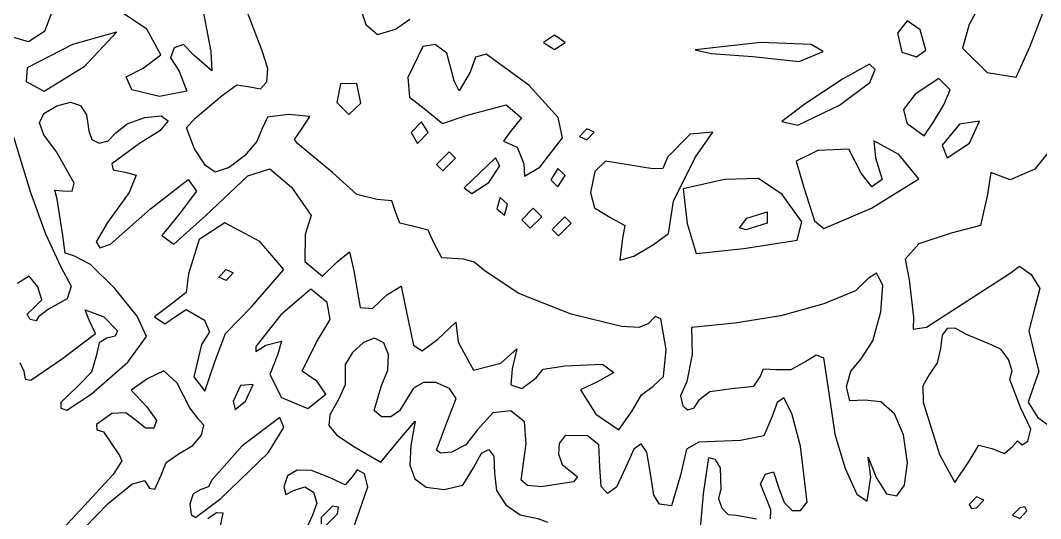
# Model space of a CAD drawing. Extents: x -0.8 to 79.1, y -6.2 to 80.1.
# Drawn here: x 21.43 to 51.43, y 13.56 to 28.22 of the extents above; entities that cross this region are included whole.
import ezdxf

# ---------------------------------------------------------------- set-up
doc = ezdxf.new("R2010")
doc.units = 0

msp = doc.modelspace()

# ---------------------------------------------------------------- linework, layer by layer
at = {"layer": 'Layer 1', "color": 4}
for p, q in [((26.142671, 32.04486), (27.023662, 27.309115)), ((50.020122, 29.36223), (49.32748, 28.101118)), ((51.121996, 27.468167), (51.787944, 29.205911)), ((31.294078, 28.981948), (31.58917, 28.100901)), ((22.413213, 28.617788), (22.132258, 27.892684)), ((28.539965, 27.322673), (28.073531, 28.529301)), ((25.147378, 27.961555), (24.396657, 28.460229)), ((32.461268, 27.960235), (32.880781, 28.256207)), ((47.506873, 28.211103), (47.22038, 27.847885)), ((47.887789, 27.941235), (47.506873, 28.211103)), ((25.559194, 27.207058), (25.147378, 27.961555)), ((31.58917, 28.100901), (31.933061, 27.812695)), ((31.933061, 27.812695), (32.461268, 27.960235)), ((48.06015, 27.34483), (47.887789, 27.941235)), ((49.32748, 28.101118), (49.134535, 27.406472)), ((21.668668, 27.588182), (21.193836, 27.733377)), ((22.132258, 27.892684), (21.668668, 27.588182)), ((22.964113, 27.519579), (24.265478, 27.889347)), ((24.265478, 27.889347), (23.300685, 26.860006)), ((37.130375, 27.786643), (36.812031, 27.574415)), ((37.448716, 27.574415), (37.130375, 27.786643)), ((47.22038, 27.847885), (47.35272, 27.291445)), ((21.631728, 26.839609), (22.964113, 27.519579)), ((25.9529, 27.411598), (25.836531, 27.122198)), ((26.220718, 27.511305), (25.9529, 27.411598)), ((26.532936, 27.194355), (26.220718, 27.511305)), ((27.023662, 27.309115), (27.054261, 26.740859)), ((28.698897, 26.803932), (28.539965, 27.322673)), ((33.266293, 27.456497), (32.819411, 26.546452)), ((33.620392, 27.516395), (33.266293, 27.456497)), ((33.969537, 27.256074), (33.620392, 27.516395)), ((36.812031, 27.574415), (37.130375, 27.362187)), ((37.130375, 27.362187), (37.448716, 27.574415)), ((37.448716, 27.574415), (37.448716, 27.574415)), ((43.196575, 27.574415), (41.268833, 27.358145)), ((41.268833, 27.358145), (41.746348, 27.24877)), ((44.684104, 27.516453), (43.196575, 27.574415)), ((44.329269, 27.017444), (45.037234, 27.309129)), ((45.037234, 27.309129), (44.684104, 27.516453)), ((45.037234, 27.309129), (45.037234, 27.309129)), ((47.784913, 27.15526), (48.06015, 27.34483)), ((48.06015, 27.34483), (48.06015, 27.34483)), ((49.134535, 27.406472), (49.860815, 26.690831)), ((50.712014, 26.548055), (51.121996, 27.468167)), ((25.033342, 26.812652), (25.559194, 27.207058)), ((25.836531, 27.122198), (26.091116, 26.729199)), ((27.054261, 26.740859), (26.532936, 27.194355)), ((34.186035, 26.448097), (33.969537, 27.256074)), ((34.809921, 27.140486), (34.653147, 26.702046)), ((35.125042, 27.227158), (34.809921, 27.140486)), ((36.375783, 26.312289), (35.125042, 27.227158)), ((41.746348, 27.24877), (42.966663, 27.163655)), ((42.966663, 27.163655), (44.329269, 27.017444)), ((47.35272, 27.291445), (47.784913, 27.15526)), ((21.604806, 26.41631), (21.631728, 26.839609)), ((23.300685, 26.860006), (22.121846, 26.133726)), ((24.535149, 26.566316), (25.033342, 26.812652)), ((26.091116, 26.729199), (26.32309, 26.140557)), ((28.675048, 26.410878), (28.698897, 26.803932)), ((46.40031, 26.936248), (45.603665, 26.495762)), ((46.562785, 26.781485), (46.40031, 26.936248)), ((46.412127, 26.395962), (46.562785, 26.781485)), ((22.121846, 26.133726), (21.604806, 26.41631)), ((21.604806, 26.41631), (21.604806, 26.41631)), ((24.704388, 26.184318), (24.535149, 26.566316)), ((28.491859, 26.21068), (28.675048, 26.410878)), ((32.819411, 26.546452), (32.871919, 25.961266)), ((34.335045, 26.146376), (34.186035, 26.448097)), ((34.653147, 26.702046), (34.335045, 26.146376)), ((45.603665, 26.495762), (44.509628, 25.76379)), ((48.438757, 26.513276), (47.742472, 26.047813)), ((48.774736, 26.174952), (48.438757, 26.513276)), ((49.860815, 26.690831), (50.712014, 26.548055)), ((24.70438, 26.184301), (24.704388, 26.184318)), ((25.518448, 25.988072), (24.70438, 26.184301)), ((26.32309, 26.140557), (25.518448, 25.988072)), ((27.361085, 26.016969), (27.789056, 26.331091)), ((27.789056, 26.331091), (28.17277, 26.270503)), ((28.17277, 26.270503), (28.491859, 26.21068)), ((30.84145, 26.357758), (30.730866, 25.803077)), ((31.32511, 26.36464), (30.84145, 26.357758)), ((31.435043, 25.784739), (31.32511, 26.36464)), ((37.24679, 25.361338), (36.375783, 26.312289)), ((45.513405, 25.730417), (46.412127, 26.395962)), ((48.587144, 25.739736), (48.774736, 26.174952)), ((22.5018, 25.709973), (22.898519, 25.814228)), ((22.898519, 25.814228), (23.191021, 25.723162)), ((26.56204, 25.346025), (27.361085, 26.016969)), ((32.871919, 25.961266), (33.296925, 25.631817)), ((47.742472, 26.047813), (47.400097, 25.598368)), ((22.117588, 25.478663), (22.5018, 25.709973)), ((23.191021, 25.723162), (23.373058, 25.44168)), ((30.730866, 25.803077), (31.081859, 25.452138)), ((31.081859, 25.452138), (31.435043, 25.784748)), ((31.435043, 25.784748), (31.435043, 25.784739)), ((33.296925, 25.631817), (33.840829, 25.188525)), ((34.541361, 25.426007), (35.708618, 25.736906)), ((35.708618, 25.736906), (36.160352, 25.356095)), ((44.509628, 25.76379), (43.822363, 25.244342)), ((44.29309, 25.143691), (45.513405, 25.730417)), ((45.513405, 25.730417), (45.513405, 25.730417)), ((47.400097, 25.598368), (47.498325, 25.198897)), ((48.272378, 25.217199), (48.587144, 25.739736)), ((21.987407, 25.213039), (22.117588, 25.478663)), ((22.110624, 24.856478), (21.987407, 25.213039)), ((23.373058, 25.44168), (23.438383, 24.974691)), ((24.565865, 25.184152), (25.086102, 25.366725)), ((25.086102, 25.366725), (25.5656, 25.413029)), ((25.776146, 25.270818), (25.526778, 24.978025)), ((25.5656, 25.413029), (25.776146, 25.270818)), ((26.31464, 25.060576), (26.56204, 25.346025)), ((28.688784, 25.371102), (28.535114, 25.043085)), ((29.310807, 25.452138), (28.688784, 25.371102)), ((29.933984, 25.396323), (29.310807, 25.452138)), ((29.702371, 25.027681), (29.933984, 25.396323)), ((33.226849, 25.239901), (32.915166, 24.921557)), ((33.416373, 24.921557), (33.226849, 25.239901)), ((33.840829, 25.188525), (34.541361, 25.426007)), ((36.160352, 25.356095), (35.826627, 24.939269)), ((37.365855, 24.764478), (37.24679, 25.361338)), ((43.822363, 25.244342), (44.29309, 25.143691)), ((48.003008, 24.828472), (48.272378, 25.217185)), ((48.272378, 25.217185), (48.272378, 25.217199)), ((49.638632, 25.257004), (49.048012, 25.173946)), ((49.341261, 24.610955), (49.638632, 25.257004)), ((23.438383, 24.974691), (23.530037, 24.713866)), ((24.006902, 24.679583), (24.2331, 24.917558)), ((24.2331, 24.917558), (24.565865, 25.184152)), ((25.526778, 24.978025), (24.927231, 24.603292)), ((26.549179, 24.444051), (26.31464, 25.060576)), ((28.535114, 25.043085), (28.383503, 24.661874)), ((29.487673, 24.71476), (29.702371, 25.027681)), ((32.915166, 24.921557), (33.104689, 24.603216)), ((33.104689, 24.603216), (33.416373, 24.921557)), ((33.416373, 24.921557), (33.416373, 24.921557)), ((35.826627, 24.939269), (35.632413, 24.666876)), ((38.085403, 25.027681), (37.873175, 24.802925)), ((38.297632, 24.934088), (38.085403, 25.027681)), ((38.085403, 24.709337), (38.297632, 24.934091)), ((38.297632, 24.934091), (38.297632, 24.934088)), ((41.793687, 24.931072), (41.122925, 24.873986)), ((41.275076, 24.18544), (41.793687, 24.931072)), ((47.498325, 25.198897), (48.003008, 24.828472)), ((49.048012, 25.173946), (48.540049, 24.553812)), ((52.291979, 25.138941), (51.257472, 23.8411)), ((21.222336, 24.796928), (21.72191, 23.160612)), ((22.486606, 24.352357), (22.110624, 24.856478)), ((23.530037, 24.713866), (23.746046, 24.613591)), ((23.746046, 24.613591), (24.006902, 24.679583)), ((28.383503, 24.661874), (28.015685, 24.23884)), ((29.578893, 24.603225), (29.487673, 24.71476)), ((35.632413, 24.666876), (36.03386, 24.491422)), ((36.7065, 23.904214), (37.365855, 24.764478)), ((37.365855, 24.764478), (37.365855, 24.764478)), ((37.873175, 24.802925), (38.085403, 24.709337)), ((41.122925, 24.873986), (40.456087, 24.198967)), ((47.260109, 24.274895), (46.522197, 24.676972)), ((46.522197, 24.676972), (46.573976, 24.179829)), ((48.681276, 24.178757), (49.341261, 24.610955)), ((49.341261, 24.610955), (49.341261, 24.610955)), ((23.006472, 23.430415), (22.486606, 24.352357)), ((24.927231, 24.603292), (24.115623, 24.003126)), ((26.867416, 23.956921), (26.549179, 24.444051)), ((30.603656, 23.752048), (29.578893, 24.603225)), ((34.039793, 24.351194), (33.668394, 23.979793)), ((34.225495, 24.165492), (34.039793, 24.351194)), ((36.03386, 24.491422), (36.229265, 24.004651)), ((44.876912, 24.391064), (44.240035, 24.078565)), ((45.789021, 24.431359), (44.876912, 24.391064)), ((46.150093, 23.728316), (45.789021, 24.431359)), ((48.540049, 24.553812), (48.681276, 24.178757)), ((28.015685, 24.23884), (27.562181, 23.895734)), ((33.854094, 23.794093), (34.225495, 24.165492)), ((34.225495, 24.165492), (34.225495, 24.165492)), ((35.396198, 24.178757), (34.477517, 23.296951)), ((35.52398, 23.94346), (35.396198, 24.178757)), ((38.637924, 24.085133), (38.318189, 23.771994)), ((40.03163, 23.859053), (38.637924, 24.085133)), ((40.456087, 24.198967), (40.321576, 23.861234)), ((40.632146, 22.900299), (41.275076, 24.18544)), ((44.240035, 24.078565), (44.470952, 23.308454)), ((46.573976, 24.179829), (46.772573, 23.544405)), ((47.847922, 23.560921), (47.260109, 24.274895)), ((24.115623, 24.003126), (24.154637, 23.821129)), ((24.154637, 23.821129), (24.508224, 23.754376)), ((24.508224, 23.754376), (24.828538, 23.665617)), ((27.153515, 23.754309), (26.867416, 23.956921)), ((27.562181, 23.895734), (27.153515, 23.754309)), ((28.112033, 23.648972), (28.764723, 23.856158)), ((28.764723, 23.856158), (29.394737, 23.318462)), ((31.319918, 23.100465), (30.603656, 23.752048)), ((33.668394, 23.979793), (33.854094, 23.794093)), ((35.205156, 23.451117), (35.52398, 23.94346)), ((36.229265, 24.004651), (36.252979, 23.636028)), ((36.252979, 23.636028), (36.7065, 23.904214)), ((37.236487, 23.860416), (37.024259, 23.529547)), ((37.448716, 23.660712), (37.236487, 23.860416)), ((38.318189, 23.771994), (38.197705, 23.154702)), ((40.321576, 23.861234), (40.03163, 23.859053)), ((46.468434, 23.329844), (46.150093, 23.728316)), ((49.967328, 23.748938), (49.867371, 23.102547)), ((50.534985, 23.528954), (49.967328, 23.748938)), ((51.257472, 23.8411), (50.534985, 23.528954)), ((22.952809, 23.1961), (23.006472, 23.430415)), ((24.828538, 23.665617), (24.628333, 23.155292)), ((25.256532, 22.677981), (26.359775, 23.541959)), ((26.359775, 23.541959), (26.604829, 23.195925)), ((26.881013, 22.478783), (28.112033, 23.648972)), ((34.705389, 23.130943), (35.205156, 23.451117)), ((35.205156, 23.451117), (35.205156, 23.451117)), ((37.024259, 23.529547), (37.236487, 23.329844)), ((37.236487, 23.329844), (37.448716, 23.660712)), ((37.448716, 23.660712), (37.448716, 23.660712)), ((42.136898, 23.54453), (40.919558, 23.263538)), ((43.13845, 23.567475), (42.136898, 23.54453)), ((43.831654, 23.102595), (43.13845, 23.567475)), ((46.453628, 22.701826), (47.847922, 23.560921)), ((46.772573, 23.544405), (46.468434, 23.329844)), ((21.72191, 23.160612), (22.168263, 21.938592)), ((22.504535, 22.960925), (22.440055, 23.229626)), ((22.440055, 23.229626), (22.675205, 23.203504)), ((22.675205, 23.203504), (22.952809, 23.1961)), ((24.628333, 23.155292), (23.986198, 22.280389)), ((26.604829, 23.195925), (26.094489, 22.51892)), ((29.394737, 23.318462), (29.980409, 22.486005)), ((34.477517, 23.296951), (34.705389, 23.130943)), ((38.197705, 23.154702), (38.310723, 22.708458)), ((40.919558, 23.263538), (41.039387, 22.242481)), ((44.470952, 23.308454), (44.782636, 22.321757)), ((22.671306, 21.894828), (22.504535, 22.960925)), ((31.914555, 22.95619), (31.319918, 23.100465)), ((32.346993, 22.910949), (31.914555, 22.95619)), ((32.462484, 22.587049), (32.346993, 22.910949)), ((35.535198, 23.00936), (35.441608, 22.678492)), ((35.750887, 22.811796), (35.535198, 23.00936)), ((35.664471, 22.494961), (35.750887, 22.811796)), ((35.750887, 22.811796), (35.750887, 22.811796)), ((40.483947, 21.954447), (40.632146, 22.900299)), ((44.413104, 22.299041), (43.831654, 23.102595)), ((49.867371, 23.102547), (49.666522, 22.191066)), ((24.072909, 21.635367), (25.256532, 22.677981)), ((26.094489, 22.51892), (25.584072, 21.893099)), ((32.583157, 22.257944), (32.462484, 22.587049)), ((35.441608, 22.678492), (35.664471, 22.494961)), ((36.511374, 22.693156), (36.175346, 22.357128)), ((36.763396, 22.441134), (36.511374, 22.693156)), ((38.310723, 22.708458), (38.763897, 22.434553)), ((42.794705, 22.399924), (43.393411, 22.585624)), ((43.393411, 22.585624), (43.385726, 22.25586)), ((45.058851, 22.102353), (46.453628, 22.701826)), ((46.453628, 22.701826), (46.453628, 22.701826)), ((23.986198, 22.280389), (23.65386, 21.704752)), ((25.935318, 21.640145), (26.881013, 22.478783)), ((27.433775, 22.268699), (26.684258, 21.772667)), ((28.471303, 21.712613), (27.433775, 22.268699)), ((29.980409, 22.486005), (29.800604, 21.921323)), ((32.993056, 22.159313), (32.583157, 22.257944)), ((36.175346, 22.357128), (36.420181, 22.11102)), ((36.420181, 22.11102), (36.763396, 22.441134)), ((36.763396, 22.441134), (36.763396, 22.441134)), ((37.435451, 22.441134), (37.064053, 22.069735)), ((37.249752, 21.884036), (37.621154, 22.255435)), ((37.621154, 22.255435), (37.435451, 22.441134)), ((37.621154, 22.255435), (37.621154, 22.255435)), ((38.763897, 22.434553), (39.205075, 22.192065)), ((41.039387, 22.242481), (41.302404, 21.364609)), ((42.573803, 22.121374), (42.794705, 22.399924)), ((43.385726, 22.25586), (42.762012, 22.059719)), ((42.794705, 22.399924), (42.794705, 22.399924)), ((44.27579, 21.760228), (44.413104, 22.299041)), ((44.782636, 22.321757), (45.058851, 22.102353)), ((22.168263, 21.938592), (22.612498, 20.967627)), ((29.800604, 21.921323), (29.786908, 21.130103)), ((33.417553, 22.048975), (32.993056, 22.159313)), ((33.590303, 21.681798), (33.417553, 22.048975)), ((37.064053, 22.069735), (37.249752, 21.884036)), ((39.205075, 22.192065), (39.133659, 21.820166)), ((40.049207, 21.632014), (40.483947, 21.954447)), ((42.762012, 22.059719), (42.573803, 22.121374)), ((48.80295, 21.96358), (47.84944, 21.646027)), ((49.666522, 22.191066), (48.80295, 21.96358)), ((22.739008, 21.370111), (22.671306, 21.894828)), ((23.65386, 21.704752), (23.76092, 21.526873)), ((23.76092, 21.526873), (24.072909, 21.635367)), ((25.584072, 21.893099), (25.935318, 21.640145)), ((26.684258, 21.772667), (26.372231, 20.767703)), ((29.171801, 20.888977), (28.471303, 21.712613)), ((33.820795, 21.234518), (33.590303, 21.681798)), ((39.133659, 21.820166), (39.060252, 21.166548)), ((39.467623, 21.28152), (40.049207, 21.632014)), ((40.049207, 21.632014), (40.049207, 21.632014)), ((42.70086, 21.507885), (44.27579, 21.760228)), ((44.27579, 21.760228), (44.27579, 21.760228)), ((47.84944, 21.646027), (47.444819, 21.196056)), ((23.001148, 21.296483), (22.739008, 21.370111)), ((30.740449, 21.117927), (31.109605, 21.415086)), ((31.109605, 21.415086), (31.234575, 20.849683)), ((41.302404, 21.364609), (42.70086, 21.507885)), ((23.488935, 21.039771), (23.001148, 21.296483)), ((24.206906, 20.33718), (23.488935, 21.039771)), ((29.786908, 21.130103), (30.31586, 20.697523)), ((30.31586, 20.697523), (30.740449, 21.117927)), ((34.462923, 21.200553), (33.820795, 21.234518)), ((34.775246, 21.112403), (34.462923, 21.200553)), ((35.099608, 20.839687), (34.775246, 21.112403)), ((39.060252, 21.166548), (39.467623, 21.28152)), ((47.444819, 21.196056), (47.564873, 20.586248)), ((22.612498, 20.967627), (22.917073, 20.406009)), ((26.372231, 20.767703), (26.299143, 20.22029)), ((27.261743, 20.664458), (27.473972, 20.889214)), ((27.473972, 20.889214), (27.6862, 20.795623)), ((27.6862, 20.795623), (27.473972, 20.57087)), ((28.22965, 19.804456), (29.171801, 20.888977)), ((31.234575, 20.849683), (31.422167, 19.774182)), ((36.083277, 20.190819), (35.099608, 20.839687)), ((46.604109, 20.783098), (46.359885, 20.623928)), ((46.787708, 20.436526), (46.604109, 20.783098)), ((48.07935, 19.197343), (50.540866, 20.782768)), ((50.540866, 20.782768), (50.811821, 20.987301)), ((50.811821, 20.987301), (51.156021, 20.743858)), ((51.156021, 20.743858), (51.407695, 20.334866)), ((21.688118, 20.699013), (21.338805, 20.482439)), ((21.940548, 20.387654), (21.688118, 20.699013)), ((22.917073, 20.406009), (22.798741, 20.032893)), ((27.473972, 20.57087), (27.261743, 20.664458)), ((27.261743, 20.664458), (27.261743, 20.664458)), ((32.203063, 20.145141), (32.629458, 20.406732)), ((32.629458, 20.406732), (32.782939, 19.633602)), ((46.359885, 20.623928), (45.991848, 20.268211)), ((46.72945, 19.648942), (46.787708, 20.436526)), ((47.564873, 20.586248), (47.691452, 19.487673)), ((22.054105, 20.004828), (21.940548, 20.387654)), ((24.856576, 19.520326), (24.206906, 20.33718)), ((26.299143, 20.22029), (25.88585, 19.897206)), ((29.970621, 20.311493), (29.080895, 19.562784)), ((30.452481, 19.920529), (29.970621, 20.311493)), ((31.777099, 19.750738), (32.203063, 20.145141)), ((37.626493, 19.581241), (36.083277, 20.190819)), ((45.991848, 20.268211), (45.056254, 19.878724)), ((51.407695, 20.334866), (51.24936, 19.735772)), ((21.82407, 19.762732), (22.054105, 20.004828)), ((22.798741, 20.032893), (22.248392, 19.722033)), ((25.88585, 19.897206), (25.370784, 19.496312)), ((27.461367, 19.011282), (28.22965, 19.804456)), ((30.536166, 19.426743), (30.452481, 19.920529)), ((45.056254, 19.878724), (43.791527, 19.534926)), ((21.620063, 19.579801), (21.82407, 19.762732)), ((21.716553, 19.420532), (21.620063, 19.579801)), ((22.248392, 19.722033), (21.956034, 19.497277)), ((23.445892, 19.398559), (23.327621, 19.708313)), ((23.327621, 19.708313), (23.880044, 19.502337)), ((25.139463, 18.920824), (24.856576, 19.520326)), ((25.670028, 19.297498), (25.988371, 19.509726)), ((25.988371, 19.509726), (26.301556, 19.712221)), ((26.301556, 19.712221), (26.84059, 19.399631)), ((29.080895, 19.562784), (28.351185, 18.625173)), ((31.422167, 19.774182), (31.777099, 19.750738)), ((32.782939, 19.633602), (32.983991, 18.666449)), ((39.102696, 19.213712), (37.626493, 19.581241)), ((40.096662, 19.508834), (39.885324, 19.290992)), ((40.266227, 19.441248), (40.096662, 19.508834)), ((43.791527, 19.534926), (42.43609, 19.316274)), ((46.496559, 18.798542), (46.72945, 19.648942)), ((51.24936, 19.735772), (51.08735, 19.092731)), ((21.885686, 19.382023), (21.716553, 19.420532)), ((21.956034, 19.497277), (21.885686, 19.382023)), ((23.631049, 19.015041), (23.445892, 19.398559)), ((23.880044, 19.502337), (24.277499, 19.089866)), ((25.370784, 19.496312), (25.670028, 19.297498)), ((26.84059, 19.399631), (26.986824, 19.063116)), ((30.129853, 18.752024), (30.536166, 19.426743)), ((33.707344, 18.847398), (34.232895, 19.341129)), ((34.232895, 19.341129), (34.30215, 18.757127)), ((39.619867, 19.184079), (39.102696, 19.213712)), ((39.885324, 19.290992), (39.619867, 19.184079)), ((40.419917, 18.534834), (40.266227, 19.441248)), ((42.43609, 19.316274), (41.162718, 19.191385)), ((47.691452, 19.487673), (47.680875, 19.142015)), ((22.668295, 18.277369), (23.631049, 19.015041)), ((24.215961, 18.934735), (23.972206, 18.873117)), ((24.277499, 19.089866), (24.215961, 18.934735)), ((24.581493, 18.167316), (25.139463, 18.920824)), ((26.986824, 19.063116), (26.750155, 18.68179)), ((27.150043, 18.203291), (27.461367, 19.011282)), ((41.162718, 19.191385), (41.186933, 18.395527)), ((47.680875, 19.142015), (48.07935, 19.197343)), ((48.53405, 18.957292), (48.484607, 18.568159)), ((48.680173, 19.156681), (48.53405, 18.957292)), ((48.919661, 19.164546), (48.680173, 19.156681)), ((49.2492, 18.979106), (48.919661, 19.164546)), ((50.008962, 18.667561), (49.2492, 18.979106)), ((51.08735, 19.092731), (51.234035, 18.471504)), ((23.739051, 18.732447), (23.653863, 18.347439)), ((23.972206, 18.873117), (23.739051, 18.732447)), ((26.750155, 18.68179), (26.531275, 17.732208)), ((28.349179, 18.478551), (28.64636, 18.665069)), ((28.351185, 18.625173), (28.349179, 18.478551)), ((28.64636, 18.665069), (29.102289, 18.788685)), ((29.102289, 18.788685), (28.998483, 18.402599)), ((29.712122, 17.897761), (30.129853, 18.752024)), ((31.516472, 18.74651), (31.196178, 18.447501)), ((31.843246, 18.873061), (31.516472, 18.74651)), ((32.119293, 18.734938), (31.843246, 18.873061)), ((32.254883, 18.388411), (32.119293, 18.734938)), ((32.983991, 18.666449), (33.241803, 18.501339)), ((33.241803, 18.501339), (33.707344, 18.847398)), ((34.30215, 18.757127), (34.748486, 17.931607)), ((46.156259, 18.263526), (46.496559, 18.798542)), ((50.272154, 18.539694), (50.008962, 18.667561)), ((23.653863, 18.347439), (23.512167, 17.869305)), ((28.998483, 18.402599), (28.762899, 17.80878)), ((31.196178, 18.447501), (30.981917, 18.096996)), ((32.235257, 17.935242), (32.254883, 18.388411)), ((35.558019, 18.139238), (36.026677, 18.554773)), ((36.026677, 18.554773), (35.884739, 17.971146)), ((40.340552, 17.741098), (40.419917, 18.534834)), ((41.186933, 18.395527), (41.027762, 17.599668)), ((44.498802, 18.172351), (44.826523, 18.38659)), ((44.826523, 18.38659), (45.042442, 18.295996)), ((48.484607, 18.568159), (48.391697, 18.143533)), ((50.486891, 18.247428), (50.272154, 18.539694)), ((51.234035, 18.471504), (51.380905, 17.894168)), ((21.406892, 18.158089), (21.531577, 17.903785)), ((21.730035, 17.642126), (22.668295, 18.277369)), ((23.510705, 17.228346), (24.581493, 18.167316)), ((26.846183, 17.315607), (27.150043, 18.203291)), ((27.150043, 18.203291), (27.150043, 18.203291)), ((30.981917, 18.096996), (30.973243, 17.815958)), ((34.748486, 17.931607), (35.558019, 18.139238)), ((36.799654, 17.956753), (37.448721, 18.056036)), ((37.448721, 18.056036), (38.545237, 18.109094)), ((38.545237, 18.109094), (38.881264, 17.865031)), ((44.093958, 17.955413), (44.498802, 18.172351)), ((45.042442, 18.295996), (45.235357, 17.053797)), ((45.851264, 17.903352), (46.156259, 18.263526)), ((48.391697, 18.143533), (48.168317, 17.813601)), ((50.591167, 17.912646), (50.486891, 18.247428)), ((21.531577, 17.903785), (21.570476, 17.671408)), ((23.512167, 17.869305), (23.123292, 17.474113)), ((25.647129, 17.908502), (25.174406, 17.685154)), ((26.034096, 17.548868), (25.647129, 17.908502)), ((26.531275, 17.732208), (26.846183, 17.315607)), ((28.762899, 17.80878), (29.107037, 17.129523)), ((30.154914, 17.599668), (29.712122, 17.897761)), ((30.973243, 17.815958), (30.976901, 17.499114)), ((32.045659, 17.477195), (32.235257, 17.935242)), ((35.884739, 17.971146), (35.848117, 17.495264)), ((36.171305, 17.387516), (36.599805, 17.70586)), ((36.599805, 17.70586), (36.799654, 17.956753)), ((38.881264, 17.865031), (38.421434, 17.599745)), ((40.036719, 17.459729), (40.340552, 17.741098)), ((42.998075, 17.46253), (43.178899, 17.730535)), ((43.178899, 17.730535), (43.285595, 17.967791)), ((43.285595, 17.967791), (43.648588, 17.950807)), ((43.648588, 17.950807), (44.093958, 17.955413)), ((45.725633, 17.444661), (45.851264, 17.903352)), ((48.168317, 17.813601), (47.965126, 17.474885)), ((50.522971, 17.657233), (50.591167, 17.912646)), ((51.380905, 17.894168), (51.216142, 17.422233)), ((21.570476, 17.671408), (21.730035, 17.642126)), ((23.123292, 17.474113), (22.618099, 16.981188)), ((25.174406, 17.685154), (24.684012, 17.341667)), ((26.408109, 16.821497), (26.034096, 17.548868)), ((27.900431, 17.483832), (27.6862, 17.011097)), ((28.271315, 17.509755), (27.900431, 17.483832)), ((28.044968, 17.018576), (28.271315, 17.509764)), ((28.271315, 17.509764), (28.271315, 17.509755)), ((30.405507, 17.22827), (30.154914, 17.599668)), ((30.976901, 17.499114), (30.781806, 17.067251)), ((31.828356, 16.744786), (32.045659, 17.477195)), ((33.283555, 17.567843), (32.987322, 17.399086)), ((33.64425, 17.56915), (33.283555, 17.567843)), ((34.045282, 17.396759), (33.64425, 17.56915)), ((35.848117, 17.495264), (36.171305, 17.387516)), ((38.421434, 17.599745), (37.897271, 17.35378)), ((39.697039, 17.206032), (40.036719, 17.459729)), ((41.027762, 17.599668), (40.844385, 17.175212)), ((42.352691, 17.38744), (42.998075, 17.46253)), ((45.818161, 17.033354), (45.725633, 17.444661)), ((47.965126, 17.474885), (47.976234, 16.991756)), ((50.848844, 16.808775), (50.522971, 17.657233)), ((51.216142, 17.422233), (51.065156, 16.986466)), ((22.795303, 16.750832), (23.510705, 17.228346)), ((24.684012, 17.341667), (25.139923, 16.856371)), ((29.107037, 17.129523), (29.881248, 16.805818)), ((29.881248, 16.805818), (30.40551, 17.22827)), ((30.40551, 17.22827), (30.405507, 17.22827)), ((32.987322, 17.399086), (32.779679, 17.069125)), ((34.238415, 17.101711), (34.045282, 17.396759)), ((37.897271, 17.35378), (38.350692, 16.636382)), ((39.418469, 16.736799), (39.697039, 17.206032)), ((40.844385, 17.175212), (40.906913, 16.884239)), ((41.404323, 17.069096), (41.706387, 17.306095)), ((41.706387, 17.306095), (42.352691, 17.38744)), ((43.880715, 17.118132), (43.686741, 16.980698)), ((44.116157, 16.657729), (43.880715, 17.118132)), ((22.618099, 16.981188), (22.612977, 16.814613)), ((22.612977, 16.814613), (22.795303, 16.750832)), ((25.139923, 16.856371), (25.426687, 16.452362)), ((26.663239, 16.490425), (26.408109, 16.821497)), ((27.6862, 17.011097), (27.741514, 16.769278)), ((27.741514, 16.769278), (28.044968, 17.018576)), ((30.781806, 17.067251), (30.526858, 16.619107)), ((32.779679, 17.069125), (32.578786, 16.739386)), ((33.992225, 16.437779), (34.238415, 17.101711)), ((40.906913, 16.884239), (41.057788, 16.762605)), ((41.057788, 16.762605), (41.241946, 16.820746)), ((41.241946, 16.820746), (41.404323, 17.069096)), ((43.686741, 16.980698), (43.530718, 16.546824)), ((45.235357, 17.053797), (45.381507, 16.049401)), ((46.249728, 17.048508), (45.818161, 17.033354)), ((46.733904, 17.003262), (46.249728, 17.048508)), ((47.130257, 16.644415), (46.733904, 17.003262)), ((47.976234, 16.991756), (48.461374, 15.452923)), ((51.144823, 16.190967), (50.848844, 16.808775)), ((51.065156, 16.986466), (51.338951, 16.550262)), ((24.115201, 16.656346), (23.668188, 16.330012)), ((24.529594, 16.678862), (24.115201, 16.656346)), ((24.843879, 16.437167), (24.529594, 16.678862)), ((29.053051, 16.538527), (27.949176, 15.708309)), ((29.171801, 16.242628), (29.053051, 16.538527)), ((30.526858, 16.619107), (30.496815, 16.302559)), ((32.04849, 16.55859), (31.828356, 16.744786)), ((32.316845, 16.562999), (32.04849, 16.55859)), ((32.578786, 16.739386), (32.316845, 16.562999)), ((35.3202, 16.674108), (34.858503, 16.167151)), ((35.852861, 16.737776), (35.3202, 16.674108)), ((36.249675, 16.415662), (35.852861, 16.737776)), ((38.350692, 16.636382), (39.02251, 16.171871)), ((39.02251, 16.171871), (39.418472, 16.736867)), ((39.418472, 16.736867), (39.418469, 16.736799)), ((43.530718, 16.546824), (43.28949, 16.00348)), ((44.374089, 15.69811), (44.116157, 16.657729)), ((47.402057, 16.025707), (47.130257, 16.644415)), ((51.338951, 16.550262), (51.902691, 16.134071)), ((23.668188, 16.330012), (23.672677, 16.1781)), ((25.103863, 16.222949), (24.843879, 16.437167)), ((25.353525, 16.221321), (25.103863, 16.222949)), ((25.426687, 16.452362), (25.353525, 16.221321)), ((26.825032, 16.308724), (26.663239, 16.490425)), ((26.751964, 16.020233), (26.825032, 16.308724)), ((28.710026, 15.499939), (29.171801, 16.242628)), ((30.496815, 16.302559), (30.722392, 16.024148)), ((32.529297, 15.828625), (33.035164, 16.432431)), ((33.035164, 16.432431), (32.906651, 15.712305)), ((33.660493, 15.582162), (33.992225, 16.437779)), ((36.303831, 15.765269), (36.249675, 16.415662)), ((23.672677, 16.1781), (23.866085, 16.114068)), ((23.866085, 16.114068), (24.078314, 15.813411)), ((26.493705, 15.714094), (26.751964, 16.020233)), ((30.722392, 16.024148), (31.234304, 15.690415)), ((34.858503, 16.167151), (34.522925, 15.732289)), ((37.450609, 16.009154), (37.272895, 15.776476)), ((38.101738, 16.002776), (37.450609, 16.009154)), ((38.440137, 15.739336), (38.101738, 16.002776)), ((43.28949, 16.00348), (42.600561, 15.865546)), ((45.381507, 16.049401), (45.679429, 15.036238)), ((47.512574, 15.200878), (47.402057, 16.025707)), ((51.058262, 15.84386), (51.144823, 16.190967)), ((24.078314, 15.813411), (24.34232, 15.424751)), ((26.099925, 15.479449), (26.493705, 15.714094)), ((27.949176, 15.708309), (27.049514, 14.689641)), ((31.234304, 15.690415), (32.023434, 15.224814)), ((32.023434, 15.224814), (32.529297, 15.828625)), ((32.906651, 15.712305), (32.875731, 15.134355)), ((34.522925, 15.732289), (34.10412, 15.515706)), ((36.153586, 14.691234), (36.303831, 15.765269)), ((37.272895, 15.776476), (37.247923, 15.460919)), ((38.471238, 15.087106), (38.440137, 15.739336)), ((39.464928, 15.606596), (39.224802, 15.052935)), ((39.681985, 15.761267), (39.464928, 15.606596)), ((39.8529, 15.521977), (39.681985, 15.761267)), ((41.013609, 15.604824), (40.844368, 14.837675)), ((41.374941, 15.809462), (41.013609, 15.604824)), ((42.600561, 15.865546), (41.374941, 15.809462)), ((44.564833, 14.044848), (44.374089, 15.69811)), ((49.328824, 15.253809), (49.613699, 15.728468)), ((49.613699, 15.728468), (49.997733, 15.625208)), ((49.997733, 15.625208), (50.366679, 15.484237)), ((50.366679, 15.484237), (50.610118, 15.689611)), ((50.610118, 15.689611), (50.754092, 15.855216)), ((50.754092, 15.855216), (50.815872, 15.806338)), ((50.815872, 15.806338), (50.888379, 15.734192)), ((50.888379, 15.734192), (51.058262, 15.84386)), ((24.34232, 15.424751), (24.41238, 15.266181)), ((25.708315, 15.214797), (26.099925, 15.479449)), ((27.318616, 14.150952), (28.710026, 15.499939)), ((33.780699, 15.488914), (33.660493, 15.582162)), ((34.10412, 15.515706), (33.780699, 15.488914)), ((34.755435, 15.054879), (34.991526, 15.491285)), ((34.991526, 15.491285), (35.207801, 15.601294)), ((35.207801, 15.601294), (35.350475, 15.398768)), ((35.350475, 15.398768), (35.365761, 14.897571)), ((37.247923, 15.460919), (37.362125, 15.156723)), ((39.954601, 14.893761), (39.8529, 15.521977)), ((41.514293, 14.295933), (41.676797, 15.361085)), ((41.676797, 15.361085), (41.853745, 15.317448)), ((41.853745, 15.317448), (42.004026, 15.060437)), ((46.438998, 14.782574), (46.360371, 15.371267)), ((46.360371, 15.371267), (46.595067, 14.776219)), ((48.461374, 15.452923), (48.912151, 14.628467)), ((24.41238, 15.266181), (24.15335, 14.85825)), ((25.563914, 14.84595), (25.708315, 15.214797)), ((32.875731, 15.134355), (33.024856, 14.730555)), ((34.437059, 14.543501), (34.755435, 15.054879)), ((37.362125, 15.156723), (37.601931, 14.958125)), ((38.505167, 14.505677), (38.471238, 15.087106)), ((39.224802, 15.052935), (38.955974, 14.485234)), ((42.004026, 15.060437), (42.024641, 14.437298)), ((45.679429, 15.036238), (46.028688, 14.287707)), ((47.42976, 14.543367), (47.512574, 15.200878)), ((48.912151, 14.628467), (49.328824, 15.253809)), ((49.328824, 15.253809), (49.328824, 15.253809)), ((24.15335, 14.85825), (22.313743, 12.873973)), ((25.378579, 14.428844), (25.563914, 14.84595)), ((29.280978, 14.823024), (29.171801, 14.503027)), ((29.57074, 14.985843), (29.280978, 14.823024)), ((29.984435, 14.978919), (29.57074, 14.985843)), ((30.465409, 14.789686), (29.984435, 14.978919)), ((30.978447, 14.560114), (30.465409, 14.789686)), ((31.179426, 14.78884), (30.978447, 14.560114)), ((31.332714, 14.996981), (31.179426, 14.78884)), ((31.548677, 14.883226), (31.332714, 14.996981)), ((31.646619, 14.496181), (31.548677, 14.883226)), ((33.024856, 14.730555), (33.359528, 14.493618)), ((35.365761, 14.897571), (35.431244, 14.395589)), ((37.601931, 14.958125), (37.811104, 14.797524)), ((37.811104, 14.797524), (37.692591, 14.643624)), ((40.059447, 14.256744), (39.954601, 14.893761)), ((40.844368, 14.837675), (40.579082, 13.938733)), ((43.191549, 14.582731), (43.340717, 14.8752)), ((43.340717, 14.8752), (43.572875, 14.939977)), ((43.572875, 14.939977), (43.733331, 14.45604)), ((46.328846, 14.077205), (46.439006, 14.782574)), ((46.439006, 14.782574), (46.438998, 14.782574)), ((46.595067, 14.776219), (46.896286, 14.296453)), ((24.004243, 14.007008), (24.706985, 14.5751)), ((24.706985, 14.5751), (25.077108, 14.681525)), ((25.077108, 14.681525), (25.218498, 14.463401)), ((25.218498, 14.463401), (25.378579, 14.428844)), ((26.731171, 14.416238), (26.505679, 14.292439)), ((26.956001, 14.496551), (26.731171, 14.416238)), ((27.049514, 14.689641), (26.956001, 14.496551)), ((29.171801, 14.503027), (29.232317, 14.275462)), ((29.461985, 14.39287), (29.787701, 14.497811)), ((29.787701, 14.497811), (30.045151, 14.337062)), ((31.382549, 13.737926), (31.646619, 14.496181)), ((33.359528, 14.493618), (33.885248, 14.416258)), ((33.885248, 14.416258), (34.437059, 14.543501)), ((36.337884, 14.539187), (36.153586, 14.691234)), ((36.744893, 14.501156), (36.337884, 14.539187)), ((37.692591, 14.643624), (36.744893, 14.501156)), ((38.691421, 14.303934), (38.505167, 14.505677)), ((38.955974, 14.485234), (38.691421, 14.303934)), ((42.024641, 14.437298), (41.961675, 14.155364)), ((43.350567, 14.190088), (43.191549, 14.582731)), ((43.733331, 14.45604), (43.893069, 14.036419)), ((47.199424, 14.230364), (47.42976, 14.543367)), ((26.505679, 14.292439), (26.412828, 13.991782)), ((26.572605, 13.60087), (27.318616, 14.150952)), ((27.318616, 14.150952), (27.318616, 14.150952)), ((29.232317, 14.275462), (29.461985, 14.39287)), ((30.045151, 14.337062), (30.149199, 14.02255)), ((35.431244, 14.395589), (35.700859, 13.971005)), ((40.219887, 13.99179), (40.059447, 14.256744)), ((41.426365, 13.284153), (41.514293, 14.295933)), ((41.961675, 14.155364), (42.052768, 13.875506)), ((43.501208, 13.826615), (43.350567, 14.190088)), ((46.028688, 14.287707), (46.328846, 14.077205)), ((46.896286, 14.296453), (47.199424, 14.230364)), ((49.545751, 14.20401), (49.333523, 13.979257)), ((49.757979, 14.110422), (49.545751, 14.20401)), ((49.545751, 13.885669), (49.757979, 14.110422)), ((49.757979, 14.110422), (49.757979, 14.110422)), ((23.32295, 13.302744), (24.004243, 14.007008)), ((26.412828, 13.991782), (26.444439, 13.683096)), ((30.149199, 14.02255), (30.014712, 13.666205)), ((30.281581, 13.607119), (30.617753, 13.943195)), ((30.617753, 13.943195), (30.767254, 13.914078)), ((30.767254, 13.914078), (30.740954, 13.691173)), ((35.700859, 13.971005), (36.123239, 13.677148)), ((40.579082, 13.938733), (40.219887, 13.99179)), ((42.052768, 13.875506), (42.246231, 13.683448)), ((43.487507, 13.556344), (43.501208, 13.826615)), ((43.893069, 14.036419), (44.127786, 13.806804)), ((44.127786, 13.806804), (44.373151, 13.799009)), ((44.373151, 13.799009), (44.564833, 14.044848)), ((49.333523, 13.979257), (49.395864, 13.859054)), ((49.395864, 13.859054), (49.545751, 13.885669)), ((50.819123, 13.885669), (50.606892, 13.660913)), ((50.969009, 13.912282), (50.819123, 13.885669)), ((51.031352, 13.792079), (50.969009, 13.912282)), ((26.444439, 13.683096), (26.572605, 13.60087)), ((27.196681, 13.732258), (26.941886, 13.558868)), ((27.390182, 13.721859), (27.196681, 13.732258)), ((27.271471, 13.161044), (27.390182, 13.721859)), ((30.014712, 13.666205), (29.852276, 13.301948)), ((30.278823, 13.404855), (30.281581, 13.607119)), ((30.281581, 13.607119), (30.281581, 13.607119)), ((30.740954, 13.691173), (30.408006, 13.361239)), ((30.972373, 12.597212), (31.382549, 13.737926)), ((36.123239, 13.677148), (36.647021, 13.567345)), ((36.647021, 13.567345), (36.924045, 13.454588)), ((42.246231, 13.683448), (42.490376, 13.664912)), ((42.490376, 13.664912), (43.080782, 13.560687)), ((50.606892, 13.660913), (50.819123, 13.567325)), ((50.819123, 13.567325), (51.031352, 13.792079)), ((51.031352, 13.792079), (51.031352, 13.792079))]:
    msp.add_line(p, q, dxfattribs=at)

doc.saveas('drawing.dxf')
